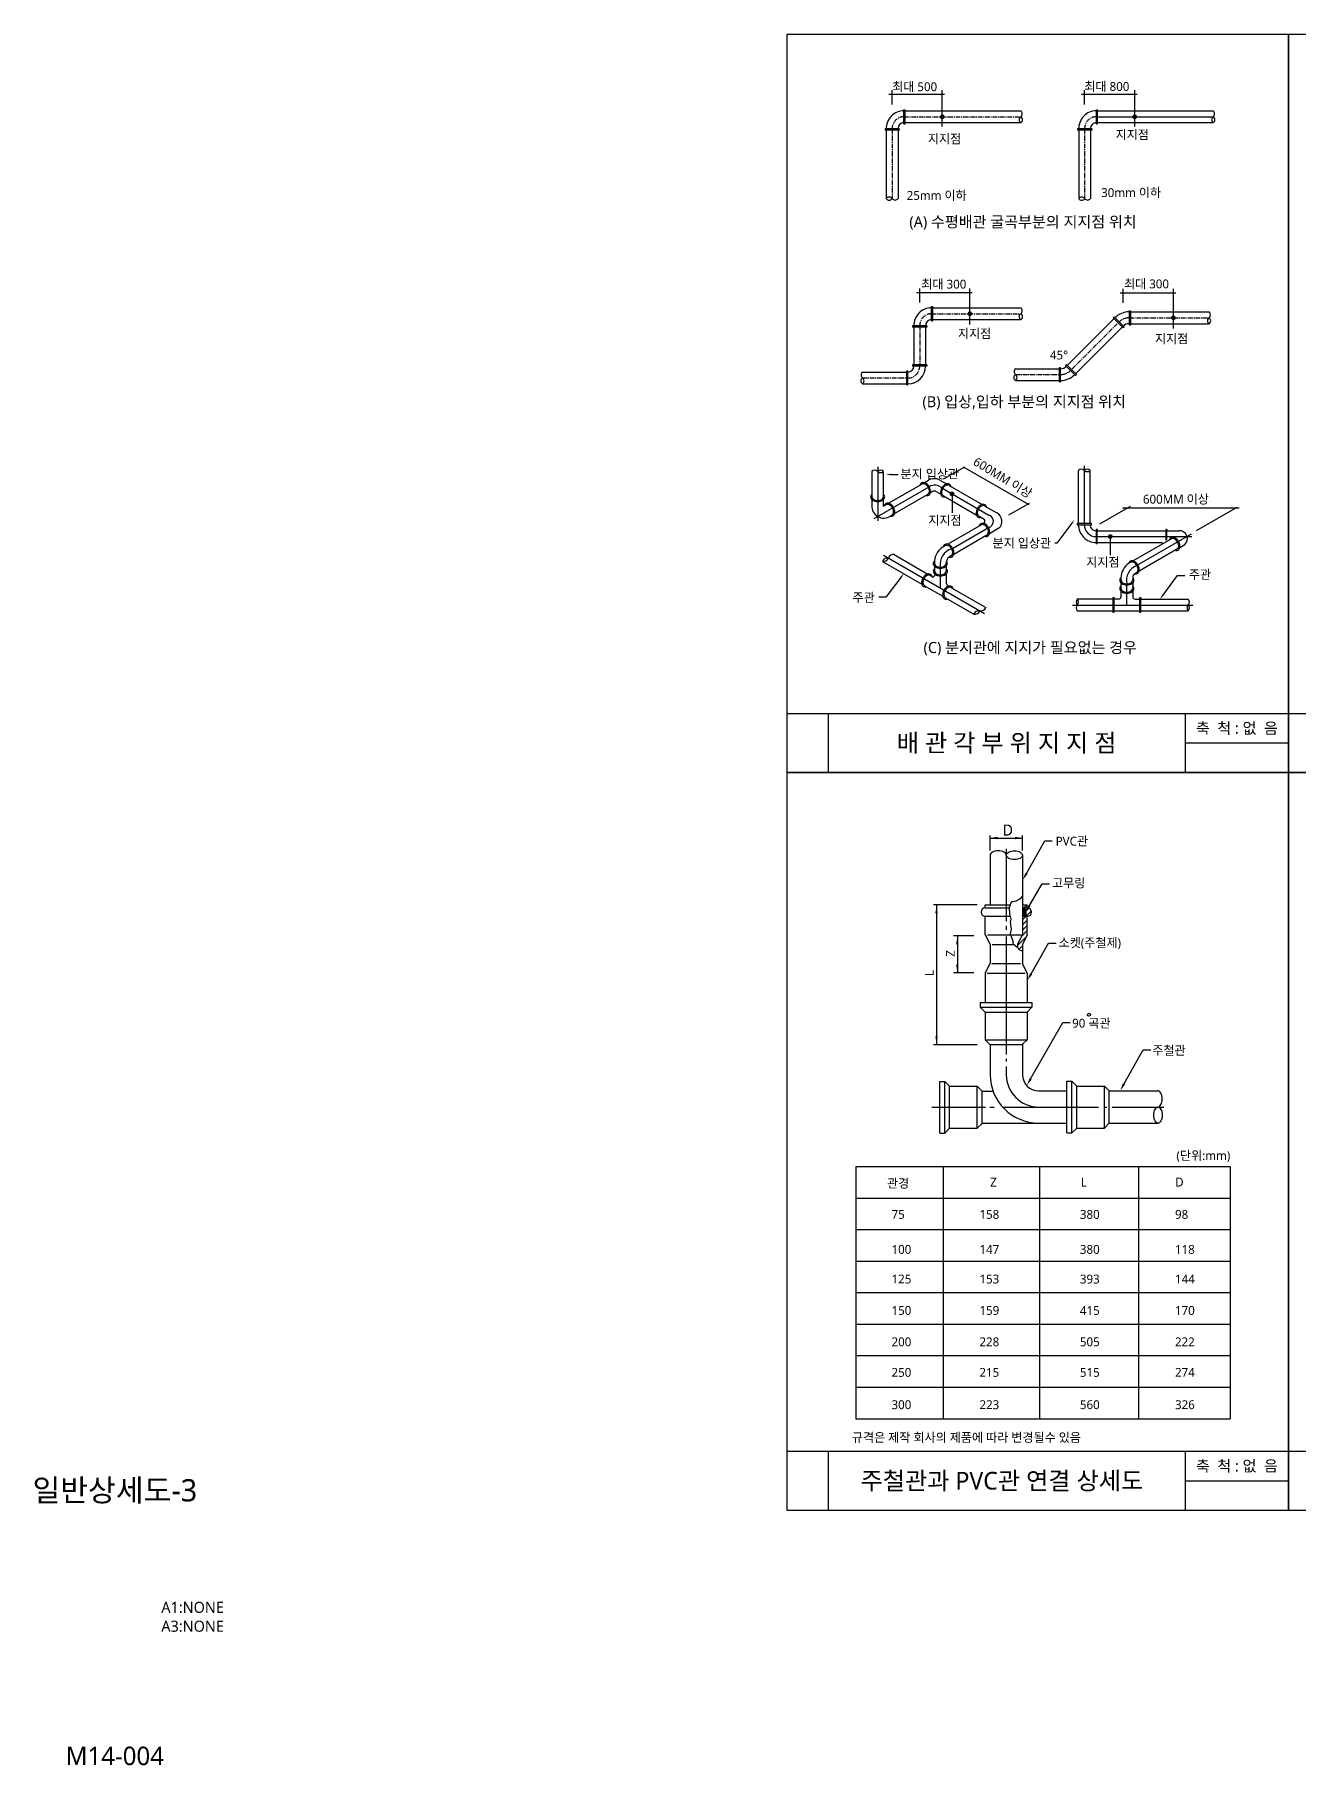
# Model space of a CAD drawing. Header units: millimetres. Extents: x 70076 to 74197, y 15592 to 16067.
# Drawn here: x 72463.5 to 72806, y 15598.2 to 16067.4 of the extents above; entities that cross this region are included whole.
import ezdxf
from ezdxf.enums import TextEntityAlignment as Align

# ---------------------------------------------------------------- set-up
doc = ezdxf.new("R2010")
doc.units = ezdxf.units.MM
doc.linetypes.add('CENTER', pattern=[2, 1.25, -0.25, 0.25, -0.25])
for name, color, linetype in [('1', 7, 'Continuous'), ('B', 2, 'Continuous'), ('C', 4, 'Continuous'), ('EQ', 11, 'Continuous'), ('G', 3, 'Continuous'), ('M', 6, 'Continuous'), ('MDET', 4, 'Continuous'), ('R', 1, 'Continuous'), ('TEXT', 2, 'Continuous'), ('Y', 2, 'Continuous')]:
    doc.layers.add(name, color=color, linetype=linetype)
doc.styles.add('sunjin', font='')
doc.styles.get('sunjin').set_extended_font_data('Malgun Gothic')

# ---------------------------------------------------------------- blocks, each defined once
blk = doc.blocks.new('BORDER')
for p, q in [((1, 1), (0, 1)), ((0, 1), (0, 0)), ((1, 0), (1, 1)), ((0, 0), (1, 0))]:
    blk.add_line(p, q)
blk = doc.blocks.new('*X1354')
at = {"color": 0}
for p, q in [((79.86, 200.07), (82.89, 203.09)), ((79.86, 198.31), (81.51, 199.95)), ((80.35, 204.09), (81.4, 205.15)), ((80.99, 202.97), (82.05, 204.02)), ((78.22, 191.36), (81.15, 194.29)), ((79.55, 194.45), (81.51, 196.41)), ((79.86, 196.54), (81.51, 198.18)), ((78.73, 190.09), (79.86, 191.23))]:
    blk.add_line(p, q, dxfattribs=at)

msp = doc.modelspace()

# ---------------------------------------------------------------- linework, layer by layer
at = {"color": 1}
for p, q in [((72695.94, 16048.43), (72695.94, 16052.27)), ((72747.23, 16051.18), (72762.32, 16051.18)), ((72748.1, 16048.43), (72748.1, 16052.27)), ((72703.42, 15994.72), (72703.42, 15998.56)), ((72758.58, 15994.65), (72758.58, 15998.49)), ((72710.08, 15947.04), (72715.62, 15950.24)), ((72715.23, 15950.2), (72732.97, 15939.96)), ((72712.18, 15942.85), (72712.18, 15937.76)), ((72727.59, 15937.19), (72733.13, 15940.39)), ((72752.19, 15934.77), (72760.51, 15939.57)), ((72758.39, 15939.04), (72789.97, 15939.04)), ((72778.4, 15932.9), (72789.48, 15939.3)), ((72755.07, 15931.29), (72755.07, 15926.24))]:
    msp.add_line(p, q, dxfattribs=at)
at = {"color": 2}
for p, q in [((72699.14, 16047.01), (72699.46, 16047.01)), ((72699.14, 16043.17), (72699.14, 16047.01)), ((72699.46, 16043.17), (72699.46, 16047.01)), ((72751.29, 16043.17), (72751.29, 16047.01)), ((72751.29, 16047.01), (72751.61, 16047.01)), ((72751.61, 16043.17), (72751.61, 16047.01)), ((72697.86, 16041.79), (72694.02, 16041.79)), ((72694.02, 16041.79), (72694.02, 16041.47)), ((72697.86, 16041.47), (72694.02, 16041.47)), ((72697.86, 16041.79), (72697.86, 16041.47)), ((72699.14, 16043.17), (72699.46, 16043.17)), ((72750.02, 16041.79), (72746.18, 16041.79)), ((72746.18, 16041.79), (72746.18, 16041.47)), ((72750.02, 16041.47), (72746.18, 16041.47)), ((72750.02, 16041.79), (72750.02, 16041.47)), ((72751.29, 16043.17), (72751.61, 16043.17)), ((72706.62, 15993.62), (72706.94, 15993.62)), ((72706.62, 15989.78), (72706.62, 15993.62)), ((72706.62, 15989.78), (72706.94, 15989.78)), ((72706.94, 15989.78), (72706.94, 15993.62)), ((72755.87, 15990.6), (72756.09, 15990.83)), ((72755.87, 15990.6), (72758.58, 15987.88)), ((72756.09, 15990.83), (72758.81, 15988.11)), ((72760.18, 15992.52), (72760.5, 15992.52)), ((72760.18, 15992.52), (72760.18, 15988.68)), ((72760.5, 15992.52), (72760.5, 15988.68)), ((72705.34, 15988.4), (72701.5, 15988.4)), ((72701.5, 15988.4), (72701.5, 15988.08)), ((72705.34, 15988.08), (72701.5, 15988.08)), ((72705.34, 15988.4), (72705.34, 15988.08)), ((72758.58, 15987.88), (72758.81, 15988.11)), ((72760.18, 15988.68), (72760.5, 15988.68)), ((72699.9, 15972.38), (72699.9, 15976.22)), ((72699.9, 15976.22), (72700.22, 15976.22)), ((72700.22, 15972.38), (72700.22, 15976.22)), ((72705.34, 15977.82), (72701.5, 15977.82)), ((72701.5, 15977.82), (72701.5, 15977.5)), ((72705.34, 15977.5), (72701.5, 15977.5)), ((72705.34, 15977.82), (72705.34, 15977.5)), ((72741.26, 15973.28), (72741.26, 15977.12)), ((72741.26, 15977.12), (72741.58, 15977.12)), ((72741.58, 15973.28), (72741.58, 15977.12)), ((72742.96, 15977.69), (72743.18, 15977.92)), ((72745.67, 15974.98), (72742.96, 15977.69)), ((72745.9, 15975.2), (72743.18, 15977.92)), ((72745.67, 15974.98), (72745.9, 15975.2)), ((72699.9, 15972.38), (72700.22, 15972.38)), ((72741.26, 15973.28), (72741.58, 15973.28)), ((72746.1, 15934.81), (72746.1, 15934.49)), ((72749.94, 15934.81), (72746.1, 15934.81)), ((72746.1, 15934.81), (72746.42, 15934.81)), ((72746.1, 15934.49), (72749.94, 15934.49)), ((72749.94, 15934.49), (72749.94, 15934.81)), ((72751.54, 15933.21), (72751.22, 15933.21)), ((72751.22, 15933.21), (72751.22, 15929.37)), ((72751.55, 15933.21), (72751.55, 15932.89)), ((72751.55, 15929.37), (72751.55, 15933.21)), ((72770.42, 15933.21), (72770.1, 15933.21)), ((72770.1, 15933.21), (72770.1, 15930.19)), ((72770.43, 15933.21), (72770.43, 15932.89)), ((72770.43, 15930.38), (72770.43, 15933.21)), ((72710.29, 15928.81), (72709.52, 15928.37)), ((72751.22, 15929.37), (72751.54, 15929.37)), ((72711.88, 15926.04), (72711.39, 15925.75)), ((72760.65, 15924.33), (72760.04, 15923.98)), ((72757.94, 15920.12), (72757.94, 15919.61)), ((72761.14, 15920.13), (72761.14, 15919.61)), ((72762.25, 15921.56), (72761.64, 15921.21)), ((72756.11, 15914.65), (72755.79, 15914.65)), ((72755.79, 15914.65), (72755.79, 15910.81)), ((72756.11, 15914.65), (72756.11, 15914.33)), ((72756.11, 15910.81), (72756.11, 15914.65)), ((72763.3, 15914.65), (72762.98, 15914.65)), ((72762.98, 15914.65), (72762.98, 15910.81)), ((72763.31, 15914.65), (72763.31, 15914.33)), ((72763.31, 15910.81), (72763.31, 15914.65)), ((72755.79, 15910.81), (72756.11, 15910.81)), ((72762.98, 15910.81), (72763.3, 15910.81))]:
    msp.add_line(p, q, dxfattribs=at)
at = {"color": 3}
for p, q in [((72699.46, 16046.69), (72730.83, 16046.69)), ((72751.61, 16046.69), (72782.98, 16046.69)), ((72694.34, 16041.47), (72694.34, 16022.91)), ((72697.54, 16041.47), (72697.54, 16022.91)), ((72699.46, 16043.49), (72730.83, 16043.49)), ((72746.5, 16041.47), (72746.5, 16022.91)), ((72749.7, 16041.47), (72749.7, 16022.91)), ((72751.61, 16043.49), (72782.98, 16043.49)), ((72706.94, 15993.3), (72730.83, 15993.3)), ((72706.94, 15990.1), (72730.83, 15990.1)), ((72743.41, 15977.69), (72756.09, 15990.37)), ((72760.5, 15992.2), (72781.83, 15992.2)), ((72701.82, 15988.08), (72701.82, 15977.82)), ((72705.02, 15988.08), (72705.02, 15977.82)), ((72745.67, 15975.43), (72758.35, 15988.11)), ((72760.5, 15989), (72781.83, 15989)), ((72687.88, 15975.9), (72699.9, 15975.9)), ((72729.35, 15976.8), (72741.26, 15976.8)), ((72687.88, 15972.7), (72699.9, 15972.7)), ((72729.35, 15973.6), (72741.26, 15973.6)), ((72690.43, 15948.94), (72690.43, 15942.2)), ((72693.63, 15942.2), (72693.63, 15948.94)), ((72746.42, 15934.81), (72746.42, 15949.21)), ((72749.62, 15934.81), (72749.62, 15949.21)), ((72694.99, 15940.31), (72703.95, 15945.48)), ((72696.6, 15937.54), (72705.55, 15942.71)), ((72704.69, 15945.91), (72705.79, 15946.54)), ((72707.9, 15943.47), (72709.1, 15942.78)), ((72708.86, 15946.61), (72710.7, 15945.55)), ((72709.84, 15942.35), (72718.75, 15937.21)), ((72711.42, 15945.13), (72720.35, 15939.98)), ((72690.43, 15941.34), (72690.43, 15939.26)), ((72693.63, 15939.52), (72693.63, 15941.35)), ((72693.63, 15939.52), (72694.25, 15939.88)), ((72721.08, 15939.56), (72724.32, 15937.69)), ((72719.99, 15934.41), (72711.02, 15929.24)), ((72719.49, 15936.78), (72720.85, 15935.99)), ((72724.89, 15933.55), (72722.31, 15932.06)), ((72751.54, 15932.89), (72770.1, 15932.89)), ((72770.43, 15932.89), (72773.64, 15932.89)), ((72721.58, 15931.64), (72712.62, 15926.46)), ((72751.54, 15929.69), (72769.23, 15929.69)), ((72771.68, 15930.7), (72761.26, 15924.68)), ((72775.22, 15929.05), (72773.89, 15928.28)), ((72693.31, 15924.55), (72703.98, 15918.39)), ((72696.51, 15926.4), (72705.62, 15921.14)), ((72773.28, 15927.93), (72762.86, 15921.91)), ((72706.34, 15920.72), (72706.91, 15920.39)), ((72707.39, 15923.26), (72707.39, 15922.04)), ((72707.39, 15921.21), (72707.39, 15920.67)), ((72710.59, 15923.26), (72710.59, 15922.05)), ((72710.59, 15921.16), (72710.59, 15918.82)), ((72757.94, 15918.73), (72757.94, 15917.37)), ((72761.14, 15918.74), (72761.14, 15917.37)), ((72704.75, 15917.94), (72709.66, 15915.11)), ((72710.43, 15914.66), (72718.1, 15910.24)), ((72711.07, 15917.99), (72711.31, 15917.86)), ((72712.03, 15917.44), (72721.3, 15912.09)), ((72755.79, 15914.33), (72746.1, 15914.33)), ((72757.3, 15914.33), (72756.11, 15914.33)), ((72757.94, 15916.5), (72757.94, 15914.97)), ((72761.14, 15916.51), (72761.14, 15914.97)), ((72761.78, 15914.33), (72762.98, 15914.33)), ((72763.31, 15914.33), (72776.18, 15914.33)), ((72746.1, 15911.13), (72755.79, 15911.13)), ((72756.11, 15911.13), (72762.98, 15911.13)), ((72763.31, 15911.13), (72776.18, 15911.13))]:
    msp.add_line(p, q, dxfattribs=at)
at = {"color": 1, "linetype": 'CENTER'}
for p, q in [((72695.94, 16041.79), (72695.94, 16022.91)), ((72699.16, 16045.09), (72730.83, 16045.09)), ((72748.1, 16041.79), (72748.1, 16022.91)), ((72706.64, 15991.7), (72730.83, 15991.7)), ((72744.77, 15976.79), (72757.45, 15989.47)), ((72760.18, 15990.6), (72781.83, 15990.6)), ((72703.42, 15988.4), (72703.42, 15977.5)), ((72729.35, 15975.2), (72741.58, 15975.2)), ((72687.88, 15974.3), (72700.22, 15974.3))]:
    msp.add_line(p, q, dxfattribs=at)
at = {"color": 2, "const_width": 0.64}
for points in [[(72709.21, 16045.09, 1), (72709.85, 16045.09, 1)], [(72761.36, 16045.09, 1), (72762, 16045.09, 1)], [(72716.69, 15991.7, 1), (72717.33, 15991.7, 1)], [(72771.85, 15990.6, 1), (72772.49, 15990.6, 1)], [(72711.86, 15942.85, 1), (72712.5, 15942.85, 1)], [(72754.75, 15931.29, 1), (72755.39, 15931.29, 1)]]:
    msp.add_lwpolyline(points, format="xyb", close=True, dxfattribs=at)
at = {"color": 2}
for points in [[(72690.43, 15942.75, 0.052676), (72690.24, 15942.51, 0.139889), (72690.1, 15942.05, 0.139889), (72690.23, 15941.59, 0.107118), (72690.66, 15941.15, 0.079812), (72691.26, 15940.87, 0.067459), (72692.02, 15940.77, 0.067459), (72692.78, 15940.87, 0.079812), (72693.38, 15941.14, 0.107118), (72693.81, 15941.58, 0.139889), (72693.94, 15942.04, 0.139889)], [(72690.43, 15942.2, 0.130048), (72690.54, 15941.78, 0.106457), (72690.9, 15941.38, 0.084299), (72691.4, 15941.13, 0.073351), (72692.03, 15941.04, 0.073351), (72692.66, 15941.13, 0.084299), (72693.16, 15941.38, 0.106457), (72693.52, 15941.78, 0.130048), (72693.63, 15942.2, 0.130048)], [(72693.94, 15942.04, 0.139889), (72693.81, 15942.5, 0.052007), (72693.63, 15942.74, 0.079812)], [(72703.93, 15945.83, 0.139889), (72703.6, 15945.49, 0.052676), (72703.48, 15945.2, 0.079812)], [(72705.08, 15942.43, 0.052676), (72705.38, 15942.39, 0.139889), (72705.85, 15942.5, 0.139889), (72706.18, 15942.84, 0.107118), (72706.35, 15943.44, 0.079812), (72706.29, 15944.09, 0.067459), (72706, 15944.8, 0.067459), (72705.53, 15945.41, 0.079812), (72705, 15945.79, 0.107118), (72704.4, 15945.95, 0.139889), (72703.93, 15945.83, 0.139889)], [(72705.55, 15942.71, 0.130048), (72705.86, 15943.02, 0.106457), (72706.03, 15943.52, 0.084299), (72706, 15944.08, 0.073351), (72705.76, 15944.67, 0.073351), (72705.36, 15945.17, 0.084299), (72704.9, 15945.48, 0.106457), (72704.38, 15945.59, 0.130048), (72703.95, 15945.48, 0.130048)], [(72711.92, 15944.85, 0.052676), (72711.8, 15945.13, 0.139889), (72711.47, 15945.48, 0.139889), (72711.01, 15945.59, 0.107118), (72710.41, 15945.45, 0.079812), (72709.87, 15945.07, 0.067459), (72709.4, 15944.46, 0.067459), (72709.11, 15943.75, 0.079812), (72709.04, 15943.1, 0.107118), (72709.21, 15942.5, 0.139889), (72709.54, 15942.16, 0.139889)], [(72711.44, 15945.13, 0.130048), (72711.01, 15945.24, 0.106457), (72710.49, 15945.13, 0.084299), (72710.03, 15944.82, 0.073351), (72709.63, 15944.32, 0.073351), (72709.39, 15943.73, 0.084299), (72709.36, 15943.17, 0.106457), (72709.53, 15942.66, 0.130048), (72709.84, 15942.35, 0.130048)], [(72709.54, 15942.16, 0.139889), (72710.01, 15942.04, 0.052676), (72710.31, 15942.08, 0.079812)], [(72694.23, 15940.23, 0.139889), (72693.9, 15939.89, 0.052676), (72693.78, 15939.6, 0.079812)], [(72695.46, 15936.81, 0.038314), (72695.68, 15936.79, 0.139889), (72696.15, 15936.9, 0.139889), (72696.48, 15937.24, 0.107118), (72696.65, 15937.84, 0.079812), (72696.59, 15938.49, 0.067459), (72696.3, 15939.2, 0.067459), (72695.83, 15939.81, 0.079812), (72695.3, 15940.19, 0.107118), (72694.7, 15940.35, 0.139889), (72694.23, 15940.23, 0.139889)], [(72695.85, 15937.11, 0.130048), (72696.16, 15937.42, 0.106457), (72696.33, 15937.92, 0.084299), (72696.3, 15938.48, 0.073351), (72696.06, 15939.07, 0.073351), (72695.66, 15939.57, 0.084299), (72695.2, 15939.88, 0.106457), (72694.68, 15939.99, 0.130048), (72694.25, 15939.88, 0.130048)], [(72721.57, 15939.28, 0.052676), (72721.46, 15939.56, 0.139889), (72721.12, 15939.9, 0.139889), (72720.66, 15940.02, 0.107118), (72720.06, 15939.87, 0.079812), (72719.53, 15939.5, 0.067459), (72719.05, 15938.89, 0.067459), (72718.76, 15938.17, 0.079812), (72718.7, 15937.52, 0.107118), (72718.86, 15936.93, 0.139889), (72719.2, 15936.58, 0.139889)], [(72721.09, 15939.55, 0.130048), (72720.67, 15939.67, 0.106457), (72720.14, 15939.56, 0.084299), (72719.68, 15939.25, 0.073351), (72719.28, 15938.75, 0.073351), (72719.05, 15938.16, 0.084299), (72719.01, 15937.6, 0.106457), (72719.18, 15937.09, 0.130048), (72719.49, 15936.78, 0.130048)], [(72719.2, 15936.58, 0.139889), (72719.66, 15936.47, 0.052676), (72719.96, 15936.51, 0.079812)], [(72719.97, 15934.77, 0.139889), (72719.63, 15934.43, 0.052676), (72719.51, 15934.14, 0.079812)], [(72721.08, 15931.36, 0.052676), (72721.39, 15931.31, 0.139889), (72721.85, 15931.42, 0.139889), (72722.19, 15931.76, 0.107118), (72722.37, 15932.36, 0.079812), (72722.31, 15933.01, 0.067459), (72722.03, 15933.72, 0.067459), (72721.56, 15934.34, 0.079812), (72721.03, 15934.72, 0.107118), (72720.43, 15934.88, 0.139889), (72719.97, 15934.77, 0.139889)], [(72721.57, 15931.63, 0.130048), (72721.88, 15931.94, 0.106457), (72722.05, 15932.44, 0.084299), (72722.02, 15933, 0.073351), (72721.79, 15933.6, 0.073351), (72721.4, 15934.1, 0.084299), (72720.94, 15934.41, 0.106457), (72720.42, 15934.53, 0.130048), (72719.99, 15934.41, 0.130048)], [(72710.27, 15929.16, 0.139889), (72709.94, 15928.82, 0.052676), (72709.82, 15928.54, 0.079812)], [(72711.39, 15925.75, 0.052676), (72711.69, 15925.71, 0.139889), (72712.16, 15925.82, 0.139889), (72712.49, 15926.16, 0.107118), (72712.67, 15926.75, 0.079812), (72712.62, 15927.4, 0.067459), (72712.33, 15928.12, 0.067459), (72711.87, 15928.73, 0.079812), (72711.34, 15929.12, 0.107118), (72710.74, 15929.28, 0.139889), (72710.27, 15929.16, 0.139889)], [(72711.87, 15926.03, 0.130048), (72712.18, 15926.34, 0.106457), (72712.35, 15926.84, 0.084299), (72712.32, 15927.4, 0.073351), (72712.09, 15928, 0.073351), (72711.7, 15928.5, 0.084299), (72711.24, 15928.81, 0.106457), (72710.72, 15928.93, 0.130048), (72710.29, 15928.81, 0.130048)], [(72771.52, 15930.98, 0.139889), (72771.18, 15930.63, 0.052676), (72771.07, 15930.35, 0.079812)], [(72772.67, 15927.58, 0.052676), (72772.97, 15927.53, 0.139889), (72773.44, 15927.65, 0.139889), (72773.77, 15927.99, 0.107118), (72773.94, 15928.59, 0.079812), (72773.88, 15929.24, 0.067459), (72773.59, 15929.95, 0.067459), (72773.11, 15930.56, 0.079812), (72772.58, 15930.94, 0.107118), (72771.98, 15931.09, 0.139889), (72771.52, 15930.98, 0.139889)], [(72773.28, 15927.93, 0.139889), (72773.49, 15928.14, 0.107118), (72773.62, 15928.61, 0.079812), (72773.57, 15929.16, 0.067459), (72773.31, 15929.79, 0.067459), (72772.89, 15930.33, 0.079812), (72772.44, 15930.65, 0.107118), (72771.97, 15930.77, 0.139889), (72771.68, 15930.7, 0.139889)], [(72707.42, 15924.69, 0.059924), (72707.2, 15924.42, 0.139889), (72707.07, 15923.96, 0.139889), (72707.2, 15923.5, 0.107118), (72707.64, 15923.05, 0.079812), (72708.23, 15922.78, 0.067459), (72709, 15922.68, 0.067459), (72709.76, 15922.79, 0.079812), (72710.35, 15923.06, 0.107118), (72710.78, 15923.51, 0.139889), (72710.91, 15923.97, 0.139889)], [(72707.41, 15924.13, 0.130048), (72707.52, 15923.71, 0.106457), (72707.88, 15923.31, 0.084299), (72708.38, 15923.07, 0.073351), (72709.01, 15922.98, 0.073351), (72709.64, 15923.08, 0.084299), (72710.14, 15923.33, 0.106457), (72710.5, 15923.73, 0.130048), (72710.61, 15924.15, 0.130048)], [(72710.91, 15923.97, 0.139889), (72710.78, 15924.43, 0.040869), (72710.63, 15924.62, 0.079812)], [(72760.49, 15924.61, 0.139889), (72760.15, 15924.26, 0.052676), (72760.04, 15923.98, 0.079812)], [(72761.64, 15921.21, 0.052676), (72761.94, 15921.17, 0.139889), (72762.41, 15921.28, 0.139889), (72762.74, 15921.63, 0.107118), (72762.91, 15922.22, 0.079812), (72762.85, 15922.87, 0.067459), (72762.56, 15923.58, 0.067459), (72762.08, 15924.19, 0.079812), (72761.55, 15924.57, 0.107118), (72760.95, 15924.72, 0.139889), (72760.49, 15924.61, 0.139889)], [(72762.25, 15921.56, 0.139889), (72762.46, 15921.78, 0.107118), (72762.59, 15922.24, 0.079812), (72762.54, 15922.79, 0.067459), (72762.28, 15923.42, 0.067459), (72761.86, 15923.97, 0.079812), (72761.41, 15924.29, 0.107118), (72760.94, 15924.4, 0.139889), (72760.65, 15924.33, 0.139889)], [(72706.79, 15920.46, 0.046198), (72706.68, 15920.71, 0.139889), (72706.35, 15921.05, 0.139889), (72705.88, 15921.17, 0.107118), (72705.28, 15921.02, 0.079812), (72704.75, 15920.63, 0.067459), (72704.28, 15920.02, 0.067459), (72703.99, 15919.31, 0.079812), (72703.94, 15918.66, 0.107118), (72704.11, 15918.06, 0.139889), (72704.44, 15917.72, 0.139889)], [(72706.34, 15920.72, 0.130048), (72705.92, 15920.83, 0.106457), (72705.4, 15920.72, 0.084299), (72704.93, 15920.41, 0.073351), (72704.54, 15919.9, 0.073351), (72704.31, 15919.31, 0.084299), (72704.28, 15918.75, 0.106457), (72704.45, 15918.25, 0.130048), (72704.76, 15917.94, 0.130048)], [(72707.39, 15922.55, 0.046198), (72707.23, 15922.34, 0.139889), (72707.1, 15921.88, 0.139889), (72707.23, 15921.42, 0.107118), (72707.66, 15920.97, 0.079812), (72708.26, 15920.7, 0.067459), (72709.02, 15920.6, 0.067459), (72709.79, 15920.71, 0.079812), (72710.38, 15920.98, 0.107118), (72710.81, 15921.43, 0.139889), (72710.94, 15921.89, 0.139889)], [(72707.39, 15922.04, 0.130048), (72707.5, 15921.62, 0.106457), (72707.86, 15921.22, 0.084299), (72708.36, 15920.97, 0.073351), (72709, 15920.89, 0.073351), (72709.63, 15920.98, 0.084299), (72710.12, 15921.23, 0.106457), (72710.48, 15921.63, 0.130048), (72710.59, 15922.06, 0.130048)], [(72710.94, 15921.89, 0.139889), (72710.8, 15922.35, 0.058928), (72710.59, 15922.62, 0.079812)], [(72757.94, 15920.14, 0.052676), (72757.75, 15919.9, 0.139889), (72757.62, 15919.44, 0.139889), (72757.75, 15918.98, 0.107118), (72758.18, 15918.54, 0.079812), (72758.77, 15918.26, 0.067459), (72759.53, 15918.16, 0.067459), (72760.3, 15918.26, 0.079812), (72760.89, 15918.53, 0.107118), (72761.32, 15918.97, 0.139889), (72761.46, 15919.43, 0.139889)], [(72757.94, 15919.61, 0.130048), (72758.05, 15919.18, 0.106457), (72758.41, 15918.78, 0.084299), (72758.91, 15918.54, 0.073351), (72759.54, 15918.44, 0.073351), (72760.17, 15918.54, 0.084299), (72760.67, 15918.78, 0.106457), (72761.03, 15919.18, 0.130048), (72761.14, 15919.61, 0.130048)], [(72761.46, 15919.43, 0.139889), (72761.33, 15919.89, 0.052676), (72761.14, 15920.14, 0.079812)], [(72704.44, 15917.72, 0.139889), (72704.91, 15917.61, 0.058928), (72705.25, 15917.66, 0.079812)], [(72712.47, 15917.18, 0.046198), (72712.36, 15917.43, 0.139889), (72712.03, 15917.77, 0.139889), (72711.56, 15917.89, 0.107118), (72710.96, 15917.74, 0.079812), (72710.43, 15917.35, 0.067459), (72709.96, 15916.74, 0.067459), (72709.68, 15916.03, 0.079812), (72709.62, 15915.38, 0.107118), (72709.79, 15914.78, 0.139889), (72710.12, 15914.44, 0.139889)], [(72712.03, 15917.44, 0.130048), (72711.6, 15917.55, 0.106457), (72711.08, 15917.44, 0.084299), (72710.62, 15917.13, 0.073351), (72710.22, 15916.62, 0.073351), (72709.99, 15916.03, 0.084299), (72709.96, 15915.47, 0.106457), (72710.13, 15914.97, 0.130048), (72710.44, 15914.66, 0.130048)], [(72710.12, 15914.44, 0.139889), (72710.59, 15914.33, 0.058928), (72710.93, 15914.38, 0.079812)], [(72757.94, 15917.92, 0.052676), (72757.75, 15917.67, 0.139889), (72757.62, 15917.21, 0.139889), (72757.75, 15916.75, 0.107118), (72758.18, 15916.31, 0.079812), (72758.77, 15916.04, 0.067459), (72759.53, 15915.93, 0.067459), (72760.3, 15916.03, 0.079812), (72760.89, 15916.3, 0.107118), (72761.32, 15916.75, 0.139889), (72761.46, 15917.21, 0.139889)], [(72757.94, 15917.37, 0.130048), (72758.05, 15916.94, 0.106457), (72758.41, 15916.54, 0.084299), (72758.91, 15916.3, 0.073351), (72759.54, 15916.2, 0.073351), (72760.17, 15916.3, 0.084299), (72760.67, 15916.54, 0.106457), (72761.03, 15916.94, 0.130048), (72761.14, 15917.37, 0.130048)], [(72761.46, 15917.21, 0.139889), (72761.33, 15917.67, 0.052676), (72761.14, 15917.91, 0.079812)]]:
    msp.add_lwpolyline(points, format="xyb", dxfattribs=at)
at = {"color": 3}
for points in [[(72746.42, 15934.49, 0.414214), (72751.22, 15929.69)], [(72749.62, 15934.49, 0.414214), (72751.22, 15932.89)]]:
    msp.add_lwpolyline(points, format="xyb", dxfattribs=at)
for centre, radius, start, end in [((72699.14, 16041.89), 4.8, 90.0203, 181.1542), ((72751.3, 16041.89), 4.8, 90.0203, 181.1542), ((72699.14, 16041.89), 1.6, 90, 183.4381), ((72751.29, 16041.89), 1.6, 90, 183.4381), ((72706.62, 15988.5), 4.8, 90.0203, 181.1542), ((72706.62, 15988.5), 1.6, 90, 183.4381), ((72760.18, 15986.74), 5.46, 90, 135), ((72760.18, 15986.74), 2.26, 90, 135), ((72700.22, 15977.5), 4.8, 270, 0), ((72700.22, 15977.5), 1.6, 270, 0), ((72741.58, 15979.06), 2.26, 270, 315), ((72741.58, 15979.06), 5.46, 270, 315), ((72707.39, 15944.02), 2.98, 60.3689, 122.4128), ((72709.95, 15937.82), 6.45, 117.0044, 124.5209), ((72707.38, 15942.73), 0.912, 54.5673, 112.669), ((72693.69, 15939.56), 3.27, 185.1824, 311.4796), ((72723.1, 15935.41), 2.58, 313.9571, 61.891), ((72720.32, 15935.47), 0.747, 302.4292, 44.6958), ((72773.75, 15930.69), 2.2, 311.8817, 92.8783), ((72712.69, 15924.14), 5.28, 126.842, 180.0981), ((72712.61, 15924.16), 2, 127.519, 180.3045), ((72762.62, 15920.07), 4.68, 123.4783, 179.4484), ((72707.07, 15920.67), 0.32, 240, 0), ((72711.55, 15918.82), 0.96, 180, 240), ((72762.37, 15920.22), 1.23, 126.2981, 183.8871), ((72757.3, 15914.97), 0.64, 270, 0), ((72761.78, 15914.97), 0.64, 180, 270)]:
    msp.add_arc(centre, radius, start, end, dxfattribs=at)
at = {"color": 2}
for centre, radius, start, end in [((72730.11, 16045.89), 1.07, 311.8976, 48.1024), ((72782.26, 16045.89), 1.07, 311.8976, 48.1024), ((72731.3, 16044.29), 0.928, 120.4134, 239.5866), ((72730.33, 16044.29), 0.943, 301.9958, 58.0042), ((72783.45, 16044.29), 0.928, 120.4134, 239.5866), ((72782.48, 16044.29), 0.943, 301.9958, 58.0042), ((72695.14, 16022.31), 0.997, 36.67, 143.33), ((72695.14, 16023.36), 0.919, 209.4304, 330.5696), ((72696.74, 16023.54), 1.02, 218.4348, 321.5652), ((72747.3, 16022.31), 0.997, 36.67, 143.33), ((72747.3, 16023.36), 0.919, 209.4304, 330.5696), ((72748.9, 16023.54), 1.02, 218.4348, 321.5652), ((72731.3, 15990.9), 0.928, 120.4134, 239.5866), ((72730.11, 15992.5), 1.07, 311.8976, 48.1024), ((72730.33, 15990.9), 0.943, 301.9958, 58.0042), ((72782.3, 15989.8), 0.928, 120.4134, 239.5866), ((72781.11, 15991.4), 1.07, 311.8976, 48.1024), ((72781.33, 15989.8), 0.943, 301.9958, 58.0042), ((72688.59, 15975.1), 1.07, 131.8976, 228.1024), ((72729.82, 15974.4), 0.928, 120.4134, 239.5866), ((72730.07, 15976), 1.07, 131.8976, 228.1024), ((72728.85, 15974.4), 0.943, 301.9958, 58.0042), ((72688.35, 15973.5), 0.928, 120.4134, 239.5866), ((72687.38, 15973.5), 0.943, 301.9958, 58.0042), ((72691.23, 15948.1), 1.16, 46.3972, 133.6028), ((72692.83, 15948.1), 1.16, 46.3972, 133.6028), ((72692.83, 15949.78), 1.16, 226.3972, 313.6028), ((72747.22, 15948.37), 1.16, 46.3972, 133.6028), ((72748.82, 15948.37), 1.16, 46.3972, 133.6028), ((72748.82, 15950.05), 1.16, 226.3972, 313.6028), ((72694.67, 15924.05), 1.45, 80.4847, 159.5153), ((72693.55, 15925.99), 1.45, 260.4847, 339.5153), ((72696.27, 15924.97), 1.45, 80.4847, 159.5153), ((72746.94, 15913.53), 1.16, 136.3972, 223.6028), ((72745.26, 15913.53), 1.16, 316.3972, 43.6028), ((72775.34, 15913.53), 1.16, 316.3972, 43.6028), ((72719.46, 15909.73), 1.46, 80.647, 159.353), ((72718.33, 15911.68), 1.46, 260.647, 339.353), ((72719.93, 15912.6), 1.46, 260.647, 339.353), ((72746.94, 15911.93), 1.16, 136.3972, 223.6028), ((72777.02, 15911.93), 1.16, 136.3972, 223.6028), ((72775.34, 15911.93), 1.16, 316.3972, 43.6028)]:
    msp.add_arc(centre, radius, start, end, dxfattribs=at)
at = {"color": 1, "linetype": 'CENTER'}
for centre, radius, start, end in [((72699.15, 16041.88), 3.21, 89.8081, 181.5522), ((72751.31, 16041.88), 3.21, 89.8081, 181.5522), ((72706.63, 15988.49), 3.21, 89.8081, 181.5522), ((72760.18, 15986.74), 3.86, 90, 135), ((72700.22, 15977.5), 3.2, 270, 0), ((72741.58, 15979.06), 3.86, 270, 315)]:
    msp.add_arc(centre, radius, start, end, dxfattribs=at)
at = {"layer": '1', "color": 1}
for p, q in [((72692.03, 15950.22), (72692.03, 15935.55)), ((72748.02, 15950.49), (72748.02, 15934.49)), ((72691.05, 15936.17), (72706, 15944.8)), ((72709.4, 15944.46), (72722.12, 15937.11)), ((72712.09, 15928), (72722.02, 15933.74)), ((72751.22, 15931.29), (72777.14, 15931.29)), ((72776.97, 15931.92), (72762.27, 15923.44)), ((72693.63, 15926.22), (72720.99, 15910.41)), ((72708.99, 15922.98), (72708.99, 15917.35)), ((72759.54, 15912.73), (72759.54, 15918.44)), ((72744.85, 15912.73), (72777.46, 15912.73))]:
    msp.add_line(p, q, dxfattribs=at)
msp.add_lwpolyline([(72748.02, 15934.49, 0.414214), (72751.22, 15931.29)], format="xyb", dxfattribs=at)
for centre, radius, start, end in [((72707.48, 15942.53), 2.71, 45.1397, 123.1986), ((72721.65, 15935.44), 1.74, 282.2484, 74.4147), ((72713.36, 15923.75), 4.44, 106.6803, 189.9775), ((72763.8, 15919.36), 4.35, 110.5131, 192.1609)]:
    msp.add_arc(centre, radius, start, end, dxfattribs=at)
at = {"layer": 'B'}
for p, q in [((72738.57, 15837.18), (72738.57, 15837.18)), ((72740.36, 15821.1), (72740.36, 15821.1)), ((72744.18, 15799.53), (72744.18, 15799.53)), ((72766.01, 15792.13), (72766.01, 15792.13))]:
    msp.add_line(p, q, dxfattribs=at)
at = {"layer": 'C', "color": 4}
for p, q in [((72667.37, 15883.36), (72803.37, 15883.36)), ((72678.57, 15883.36), (72678.57, 15867.36)), ((72775.37, 15883.36), (72775.37, 15867.36)), ((72803.37, 15883.36), (72939.37, 15883.36)), ((72775.37, 15875.36), (72803.37, 15875.36)), ((72686.13, 15760.54), (72787.52, 15760.54)), ((72686.13, 15760.54), (72686.13, 15692.18)), ((72787.52, 15760.54), (72787.52, 15692.18)), ((72686.13, 15692.18), (72787.52, 15692.18)), ((72667.37, 15683.36), (72803.37, 15683.36)), ((72678.57, 15683.36), (72678.57, 15667.36)), ((72775.37, 15683.36), (72775.37, 15667.36)), ((72803.37, 15683.36), (72939.37, 15683.36)), ((72775.37, 15675.36), (72803.37, 15675.36))]:
    msp.add_line(p, q, dxfattribs=at)
at = {"layer": 'EQ', "color": 1}
for p, q in [((72695.07, 16051.18), (72710.17, 16051.18)), ((72709.53, 16042.47), (72709.53, 16052.27)), ((72761.68, 16042.47), (72761.68, 16052.27)), ((72751.32, 16045.09), (72782.98, 16045.09)), ((72717.01, 15988.76), (72717.01, 15998.56)), ((72772.17, 15987.66), (72772.17, 15998.49)), ((72702.55, 15997.46), (72717.65, 15997.46)), ((72757.71, 15997.4), (72772.81, 15997.4))]:
    msp.add_line(p, q, dxfattribs=at)
at = {"layer": 'G', "color": 3}
for points in [[(72726.88, 15844.92, 0.162076), (72726.74, 15845.34, 0.106093), (72726.24, 15845.78, 0.070124), (72725.58, 15846.04, 0.056372), (72724.7, 15846.13, 0.056372), (72723.81, 15846.04, 0.070124), (72723.15, 15845.78, 0.106093), (72722.65, 15845.34, 0.162076), (72722.51, 15844.92, 0.162076)], [(72767.99, 15776.66, 0.170443), (72768.38, 15776.8, 0.104934), (72768.8, 15777.3, 0.066666), (72769.03, 15777.97, 0.052808), (72769.13, 15778.85, 0.052808), (72769.03, 15779.74, 0.066666), (72768.8, 15780.4, 0.104934), (72768.38, 15780.91, 0.170443), (72767.99, 15781.04, 0.170443)]]:
    msp.add_lwpolyline(points, format="xyb", dxfattribs=at)
for points in [[(72731.26, 15844.92, -0.162076), (72731.12, 15844.5, -0.106093), (72730.62, 15844.07, -0.070124), (72729.95, 15843.81, -0.056372), (72729.07, 15843.71, -0.056372), (72728.19, 15843.81, -0.070124), (72727.53, 15844.07, -0.106093), (72727.02, 15844.5, -0.162076), (72726.88, 15844.92, -0.162076), (72727.02, 15845.34, -0.106093), (72727.53, 15845.78, -0.070124), (72728.19, 15846.04, -0.056372), (72729.07, 15846.13, -0.056372), (72729.95, 15846.04, -0.070124), (72730.62, 15845.78, -0.106093), (72731.12, 15845.34, -0.162076)], [(72767.99, 15772.29, -0.170443), (72767.61, 15772.42, -0.104934), (72767.19, 15772.93, -0.066666), (72766.96, 15773.59, -0.052808), (72766.86, 15774.47, -0.052808), (72766.96, 15775.36, -0.066666), (72767.19, 15776.02, -0.104934), (72767.61, 15776.53, -0.170443), (72767.99, 15776.66, -0.170443), (72768.38, 15776.53, -0.104934), (72768.8, 15776.02, -0.066666), (72769.03, 15775.36, -0.052808), (72769.13, 15774.47, -0.052808), (72769.03, 15773.59, -0.066666), (72768.8, 15772.93, -0.104934), (72768.38, 15772.42, -0.170443)]]:
    msp.add_lwpolyline(points, format="xyb", close=True, dxfattribs=at)
msp.add_circle((72749.29, 15801.66), 0.405, dxfattribs=at)
at = {"layer": 'M', "color": 6}
for p, q in [((72722.51, 15844.92), (72722.51, 15831.47)), ((72731.26, 15844.92), (72731.26, 15823.43)), ((72721.19, 15831.47), (72727.92, 15831.47)), ((72721.19, 15830.66), (72721.19, 15831.47)), ((72721.19, 15830.66), (72727.62, 15830.66)), ((72731.26, 15831.47), (72732.58, 15831.47)), ((72721.19, 15823.36), (72721.19, 15828.36)), ((72721.19, 15828.36), (72727.92, 15828.36)), ((72732.58, 15823.36), (72732.58, 15828.36)), ((72721.19, 15823.36), (72722.51, 15820.73)), ((72721.76, 15823.36), (72730.9, 15823.36)), ((72722.51, 15820.73), (72722.51, 15815.55)), ((72723.02, 15820.73), (72728.94, 15820.73)), ((72731.26, 15823.43), (72729.95, 15820.76)), ((72729.95, 15820.76), (72729.95, 15819.86)), ((72732.58, 15823.36), (72731.26, 15820.73)), ((72731.26, 15820.73), (72731.26, 15815.55)), ((72721.19, 15812.93), (72722.51, 15815.55)), ((72722.97, 15815.55), (72730.73, 15815.55)), ((72732.58, 15812.93), (72731.26, 15815.55)), ((72721.19, 15812.93), (72721.19, 15805.03)), ((72721.72, 15812.93), (72731.99, 15812.93)), ((72732.58, 15812.93), (72732.58, 15805.03)), ((72719.81, 15805.03), (72733.82, 15805.03)), ((72719.81, 15805.03), (72719.81, 15803.71)), ((72719.81, 15803.71), (72733.82, 15803.71)), ((72719.81, 15803.71), (72721.12, 15802.4)), ((72721.12, 15802.4), (72721.12, 15794.9)), ((72721.12, 15802.4), (72732.5, 15802.4)), ((72733.82, 15803.71), (72732.5, 15802.4)), ((72732.5, 15802.4), (72732.5, 15794.9)), ((72733.82, 15805.03), (72733.82, 15803.71)), ((72721.12, 15794.9), (72732.5, 15794.9)), ((72721.12, 15794.9), (72722.44, 15793.59)), ((72722.44, 15793.59), (72731.19, 15793.59)), ((72722.51, 15793.59), (72722.51, 15785.42)), ((72732.5, 15794.9), (72731.19, 15793.59)), ((72731.26, 15793.66), (72731.26, 15785.42)), ((72708.89, 15769.58), (72708.89, 15783.59)), ((72708.89, 15783.59), (72710.21, 15783.59)), ((72710.21, 15769.58), (72710.21, 15783.59)), ((72710.21, 15783.59), (72711.52, 15782.28)), ((72743.33, 15769.66), (72743.33, 15783.67)), ((72743.33, 15783.67), (72744.64, 15783.67)), ((72744.64, 15769.66), (72744.64, 15783.67)), ((72744.64, 15783.67), (72745.96, 15782.35)), ((72711.52, 15770.89), (72711.52, 15782.28)), ((72711.52, 15782.28), (72719.02, 15782.28)), ((72719.02, 15770.89), (72719.02, 15782.28)), ((72719.02, 15782.28), (72720.33, 15780.96)), ((72720.33, 15772.21), (72720.33, 15780.96)), ((72720.33, 15780.96), (72723.29, 15780.96)), ((72735.64, 15781.04), (72743.33, 15781.04)), ((72745.96, 15770.97), (72745.96, 15782.35)), ((72745.96, 15782.35), (72753.45, 15782.35)), ((72753.45, 15770.97), (72753.45, 15782.35)), ((72753.45, 15782.35), (72754.77, 15781.04)), ((72754.77, 15781.04), (72767.99, 15781.04)), ((72754.77, 15772.29), (72754.77, 15781.04)), ((72708.89, 15769.58), (72710.21, 15769.58)), ((72710.21, 15769.58), (72711.52, 15770.89)), ((72711.52, 15770.89), (72719.02, 15770.89)), ((72719.02, 15770.89), (72720.33, 15772.21)), ((72720.33, 15772.29), (72735.56, 15772.29)), ((72735.56, 15772.29), (72743.33, 15772.29)), ((72743.33, 15769.66), (72744.64, 15769.66)), ((72744.64, 15769.66), (72745.96, 15770.97)), ((72745.96, 15770.97), (72753.45, 15770.97)), ((72753.45, 15770.97), (72754.77, 15772.29)), ((72754.77, 15772.29), (72767.99, 15772.29))]:
    msp.add_line(p, q, dxfattribs=at)
at = {"layer": 'M'}
msp.add_line((72732.58, 15830.66), (72732.58, 15831.47), dxfattribs=at)
at = {"layer": 'M', "color": 6}
for centre, radius, start, end in [((72721.19, 15829.51), 1.15, 90, 270), ((72732.58, 15829.51), 1.15, 270, 90), ((72735.64, 15785.42), 13.13, 180, 270), ((72735.64, 15785.42), 4.38, 180, 270)]:
    msp.add_arc(centre, radius, start, end, dxfattribs=at)
at = {"layer": 'R', "color": 1}
for p, q in [((72726.88, 15846.66), (72726.88, 15827.08)), ((72726.88, 15825.77), (72726.88, 15824.72)), ((72726.88, 15822.9), (72726.88, 15790.92)), ((72726.88, 15789.74), (72726.88, 15788.96)), ((72726.88, 15787.65), (72726.88, 15785.42)), ((72706.72, 15776.66), (72721.26, 15776.66)), ((72722.44, 15776.66), (72723.61, 15776.66)), ((72725.85, 15776.66), (72751.83, 15776.66)), ((72753.45, 15776.66), (72754.17, 15776.66)), ((72755.61, 15776.66), (72769.59, 15776.66))]:
    msp.add_line(p, q, dxfattribs=at)
msp.add_arc((72735.64, 15785.42), 8.76, 180, 270, dxfattribs=at)
at = {"layer": 'TEXT', "color": 1}
for p, q in [((72695.55, 15948.14), (72697.54, 15948.14)), ((72744.63, 15934.89), (72740.6, 15929.51)), ((72740.6, 15929.51), (72740.01, 15929.51)), ((72698.3, 15920.22), (72694.27, 15914.84)), ((72769.27, 15915.35), (72773.3, 15920.73)), ((72773.3, 15920.73), (72775.22, 15920.73)), ((72694.27, 15914.84), (72692.35, 15914.84))]:
    msp.add_line(p, q, dxfattribs=at)
at = {"layer": 'TEXT'}
for points in [[(72695.55, 15948.35), (72695.55, 15947.92), (72694.27, 15948.14)], [(72744.8, 15934.76), (72744.46, 15935.02), (72745.4, 15935.91)], [(72698.47, 15920.09), (72698.13, 15920.35), (72699.07, 15921.24)], [(72769.1, 15915.48), (72769.44, 15915.22), (72768.5, 15914.33)]]:
    msp.add_solid(points, dxfattribs=at)
at = {"layer": 'Y', "color": 2}
for p, q in [((72722.51, 15846.15), (72722.51, 15850.27)), ((72722.51, 15849.57), (72731.26, 15849.57)), ((72731.26, 15846.15), (72731.26, 15850.27)), ((72732.32, 15839.94), (72737.33, 15848.8)), ((72737.33, 15848.8), (72739.33, 15848.8)), ((72739.33, 15848.8), (72739.33, 15848.8)), ((72733.16, 15831.28), (72736.57, 15837.18)), ((72736.57, 15837.18), (72738.57, 15837.18)), ((72718.97, 15831.47), (72707.16, 15831.47)), ((72707.97, 15831.47), (72707.97, 15793.51)), ((72728.27, 15832.36), (72727.62, 15830.71)), ((72727.62, 15830.71), (72727.77, 15829.01)), ((72731.26, 15830.63), (72732.16, 15830.63)), ((72731.26, 15830.58), (72731.32, 15830.63)), ((72731.26, 15830.19), (72731.7, 15830.63)), ((72731.26, 15829.8), (72732.09, 15830.63)), ((72732.16, 15829.49), (72731.26, 15830.39)), ((72731.26, 15829.41), (72732.16, 15830.32)), ((72732.16, 15829.11), (72731.26, 15830.01)), ((72731.26, 15829.03), (72732.16, 15829.93)), ((72732.16, 15828.72), (72731.26, 15829.62)), ((72731.26, 15828.64), (72732.16, 15829.54)), ((72732.16, 15829.88), (72731.41, 15830.63)), ((72732.16, 15830.27), (72731.8, 15830.63)), ((72732.16, 15830.63), (72732.16, 15828.32)), ((72727.77, 15829.01), (72728.12, 15827.56)), ((72728.12, 15827.56), (72727.97, 15826.76)), ((72727.97, 15826.76), (72728.22, 15824.86)), ((72728.22, 15824.86), (72727.97, 15823.56)), ((72732.16, 15828.33), (72731.26, 15829.23)), ((72731.79, 15828.32), (72731.26, 15828.85)), ((72731.4, 15828.32), (72731.26, 15828.46)), ((72732.16, 15828.32), (72731.26, 15828.32)), ((72731.33, 15828.32), (72732.16, 15829.16)), ((72731.71, 15828.32), (72732.16, 15828.77)), ((72732.1, 15828.32), (72732.16, 15828.38)), ((72718.05, 15823.02), (72712.56, 15823.02)), ((72713.64, 15823.02), (72713.64, 15813.06)), ((72727.97, 15823.56), (72728.67, 15821.75)), ((72728.67, 15821.75), (72728.67, 15820.95)), ((72728.67, 15820.95), (72729.77, 15820.05)), ((72733.6, 15812.76), (72738.36, 15821.1)), ((72738.36, 15821.1), (72740.36, 15821.1)), ((72729.77, 15820.05), (72730.56, 15819.2)), ((72730.56, 15819.2), (72731.26, 15819)), ((72718.05, 15813.06), (72712.56, 15813.06)), ((72733.47, 15784.29), (72742.18, 15799.53)), ((72742.18, 15799.53), (72744.18, 15799.53)), ((72718.97, 15793.51), (72707.17, 15793.51)), ((72758.75, 15782.89), (72764.01, 15792.13)), ((72764.01, 15792.13), (72766.01, 15792.13)), ((72709.74, 15760.54), (72709.74, 15692.18)), ((72735.88, 15760.54), (72735.88, 15692.18)), ((72762.75, 15760.54), (72762.75, 15692.18)), ((72686.13, 15751.99), (72787.52, 15751.99)), ((72686.13, 15743.45), (72787.52, 15743.45)), ((72686.13, 15734.91), (72787.52, 15734.91)), ((72686.13, 15726.36), (72787.52, 15726.36)), ((72686.13, 15717.82), (72787.52, 15717.82)), ((72686.13, 15709.27), (72787.52, 15709.27)), ((72686.13, 15700.73), (72787.52, 15700.73))]:
    msp.add_line(p, q, dxfattribs=at)
at = {"layer": 'Y'}
msp.add_line((72728.01, 15849.57), (72728.03, 15849.57), dxfattribs=at)
at = {"layer": 'Y', "color": 2}
msp.add_arc((72728.25, 15836.21), 3.85, 270.2465, 321.4192, dxfattribs=at)
for points in [[(72724.51, 15849.24), (72724.51, 15849.91), (72722.51, 15849.57)], [(72729.26, 15849.24), (72729.26, 15849.91), (72731.26, 15849.57)], [(72732.61, 15839.78), (72732.03, 15840.11), (72731.33, 15838.2)], [(72707.63, 15829.19), (72708.3, 15829.19), (72707.97, 15831.19)], [(72733.45, 15831.11), (72732.87, 15831.44), (72732.16, 15829.54)], [(72713.26, 15820.77), (72713.93, 15820.77), (72713.59, 15822.77)], [(72713.26, 15815.25), (72713.93, 15815.25), (72713.59, 15813.25)], [(72733.89, 15812.59), (72733.31, 15812.92), (72732.61, 15811.02)], [(72707.64, 15795.85), (72708.31, 15795.85), (72707.98, 15793.85)], [(72733.76, 15784.13), (72733.18, 15784.46), (72732.48, 15782.56)], [(72759.04, 15782.73), (72758.46, 15783.06), (72757.76, 15781.16)]]:
    msp.add_solid(points, dxfattribs=at)

# ---------------------------------------------------------------- block references
at = {"layer": 'C', "color": 4, "xscale": 136.0000000000001, "zscale": 136.0000000000001}
for p, yscale in [((72667.37, 15867.36), 200.0000000000003), ((72803.37, 15867.36), 200.0000000000002), ((72667.37, 15667.36), 200.0000000000002), ((72803.37, 15667.36), 200.0000000000002)]:
    msp.add_blockref('BORDER', p, dxfattribs=dict(at, yscale=yscale))
at = {"layer": 'Y', "color": 2, "xscale": 0.8, "yscale": 0.8, "zscale": 0.8}
msp.add_blockref('*X1354', (72667.37, 15667.36), dxfattribs=at)

# ---------------------------------------------------------------- texts
at = {"layer": 'G', "color": 3, "style": 'sunjin'}
for s, height, p in [('최대 500', 2.4, (72695.94, 16052.03)), ('최대 800', 2.4, (72748.04, 16052.09)), ('지지점', 2.4, (72756.49, 16039.01)), ('지지점', 2.4, (72705.62, 16037.88)), ('25mm 이하', 2.4, (72699.89, 16022.56)), ('30mm 이하', 2.4, (72752.58, 16023.33)), ('(A) 수평배관 굴곡부분의 지지점 위치', 3, (72700.61, 16015.11)), ('최대 300', 2.4, (72703.86, 15998.52)), ('최대 300', 2.4, (72758.78, 15998.58)), ('지지점', 2.4, (72713.77, 15985.1)), ('지지점', 2.4, (72767.17, 15983.7)), ('45%%D', 2.4, (72738.71, 15979.31)), ('(B) 입상,입하 부분의 지지점 위치', 3, (72704.16, 15966.35)), ('분지 입상관', 2.4, (72698.2, 15947.05)), ('600MM 이상', 2.4, (72763.91, 15940.22)), ('지지점', 2.4, (72705.74, 15934.49)), ('분지 입상관', 2.4, (72723.16, 15928.34)), ('지지점', 2.4, (72748.55, 15923.15)), ('주관', 2.4, (72776.37, 15919.79)), ('주관', 2.4, (72685.21, 15913.55)), ('(C) 분지관에 지지가 필요없는 경우', 3, (72704.46, 15899.72)), ('D', 3, (72725.85, 15850.23)), ('PVC관', 2.4, (72740.27, 15847.52)), ('고무링', 2.4, (72739.25, 15836.18)), ('소켓(주철제)', 2.4, (72741.04, 15819.99)), ('90 곡관', 2.4, (72744.73, 15798.18)), ('주철관', 2.4, (72766.45, 15790.8)), ('(단위:mm)', 2.4, (72773, 15762.29)), ('규격은 제작 회사의 제품에 따라 변경될수 있음', 2.4, (72685.02, 15685.87))]:
    msp.add_text(s, height=height, dxfattribs=at).set_placement(p)
msp.add_text('600MM 이상', height=2.4, rotation=328.6894, dxfattribs=at).set_placement((72717.67, 15950.91))
at = {"layer": 'G', "style": 'sunjin'}
for s, p in [('Z', (72712.93, 15817.41)), ('L', (72707.21, 15812.17))]:
    msp.add_text(s, height=2.4, rotation=90, dxfattribs=at).set_placement(p)
for s, p in [('관경', (72694.56, 15754.77)), ('Z', (72722.52, 15755.11)), ('L', (72747.05, 15755.11)), ('D', (72772.65, 15755.11)), ('75', (72695.78, 15746.35)), ('158', (72719.6, 15746.35)), ('380', (72746.83, 15746.35)), ('98', (72772.6, 15746.35)), ('100', (72695.78, 15736.86)), ('147', (72719.6, 15736.86)), ('380', (72746.83, 15736.86)), ('118', (72772.6, 15736.86)), ('125', (72695.78, 15728.83)), ('153', (72719.6, 15728.83)), ('393', (72746.83, 15728.83)), ('144', (72772.6, 15728.83)), ('150', (72695.78, 15720.32)), ('159', (72719.6, 15720.32)), ('415', (72746.83, 15720.32)), ('170', (72772.6, 15720.32)), ('200', (72695.78, 15711.8)), ('228', (72719.6, 15711.8)), ('505', (72746.83, 15711.8)), ('222', (72772.6, 15711.8)), ('250', (72695.78, 15703.53)), ('215', (72719.6, 15703.53)), ('515', (72746.83, 15703.53)), ('274', (72772.6, 15703.53)), ('300', (72695.78, 15694.77)), ('223', (72719.6, 15694.77)), ('560', (72746.83, 15694.77)), ('326', (72772.6, 15694.77))]:
    msp.add_text(s, height=2.4, dxfattribs=at).set_placement(p)
at = {"layer": 'MDET', "color": 2, "style": 'sunjin'}
for p in [(72789.37, 15879.36), (72789.37, 15679.36)]:
    msp.add_text('축  척 : 없  음', height=3, dxfattribs=at).set_placement(p, align=Align.MIDDLE_CENTER)
at = {"layer": 'MDET', "color": 3, "style": 'sunjin'}
for s, p in [('배 관 각 부 위 지 지 점', (72726.97, 15875.36)), ('주철관과 PVC관 연결 상세도', (72725.68, 15675.36))]:
    msp.add_text(s, height=4.8, dxfattribs=at).set_placement(p, align=Align.MIDDLE_CENTER)
at = {"layer": 'TEXT', "color": 3, "style": 'sunjin'}
for s, height, p in [('일반상세도-3', 6, (72485.28, 15672.77)), ('A1:NONE', 3, (72506.35, 15641.04)), ('A3:NONE', 3, (72506.35, 15635.92)), ('M14-004', 5, (72485.28, 15600.77))]:
    msp.add_text(s, height=height, dxfattribs=at).set_placement(p, align=Align.MIDDLE_CENTER)

doc.saveas('drawing.dxf')
